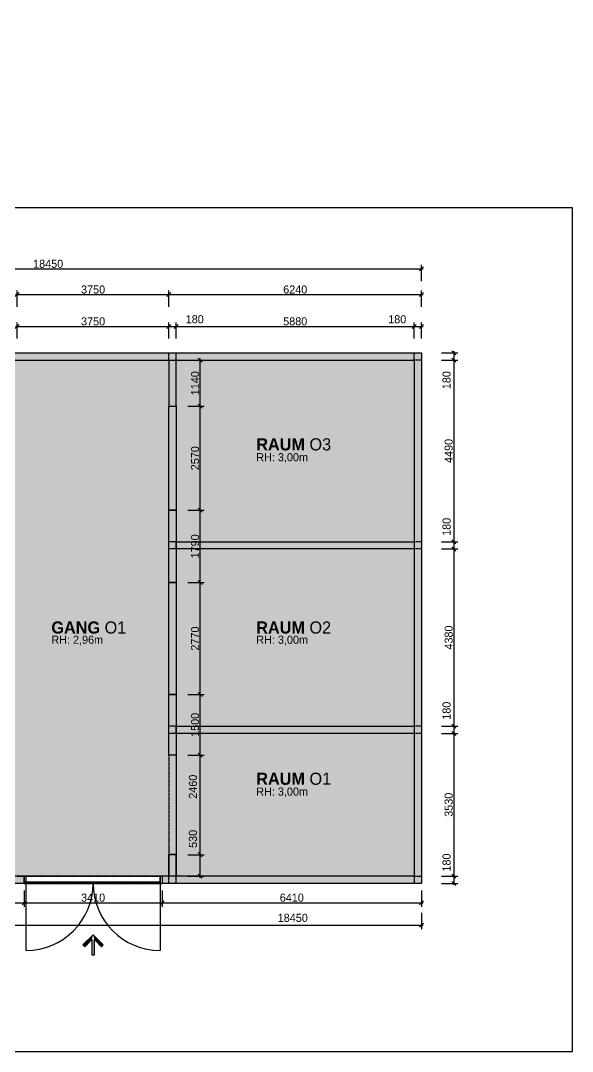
# Model space of a CAD drawing. Header units: metres. Extents: x 2773 to 296211, y -82189 to 61223.
# Drawn here: x 99413 to 113046, y -31270 to -5778 of the extents above; entities that cross this region are included whole.
import ezdxf

# ---------------------------------------------------------------- set-up
doc = ezdxf.new("R2010")
doc.units = ezdxf.units.M
doc.header["$LTSCALE"] = 0.5
doc.header["$PDMODE"] = 3
doc.linetypes.add('DASHED2', pattern=[9.525, 6.35, -3.175])
doc.layers.add('-help', color=4, linetype='Continuous', plot=False)
doc.layers.add('KON_HL', color=4, linetype='Continuous', plot=False)
for name, color, linetype in [('KON_025', 1, 'Continuous'), ('KON_050', 5, 'Continuous'), ('KON_MASS', 1, 'Continuous'), ('KON_SCHRAFF', 1, 'Continuous'), ('KON_STRICHLINIE', 1, 'DASHED2'), ('KON_TEXT', 1, 'Continuous')]:
    doc.layers.add(name, color=color, linetype=linetype)
doc.styles.add('Arial Narrow 3 skalliert', font='ARIALN.TTF', dxfattribs={"height": 3})
doc.styles.add('Century_Gothic', font='GOTHIC.TTF')
doc.dimstyles.new('M - 20 - HTL HALLSTATT$0', dxfattribs={"dimscale": 200, "dimtxt": 1.5, "dimasz": 0.5, "dimexe": 0.5, "dimexo": 0.2, "dimgap": 0.1, "dimtad": 1, "dimdec": 1, "dimdsep": 46, "dimtxsty": 'Century_Gothic', "dimblk": 'OBLIQUE', "dimcen": 0, "dimdle": 0.2, "dimclrd": 256, "dimclre": 256, "dimclrt": 256, "dimadec": 1, "dimazin": 0, "dimtfac": 1, "dimtdec": 1, "dimtix": 1, "dimtofl": 0, "dimtmove": 2, "dimatfit": 3, "dimldrblk": 'DOT', "dimfxl": 1.5, "dimfxlon": 1, "dimlwd": -1, "dimlwe": -1, "dimarcsym": 0})

# ---------------------------------------------------------------- blocks, each defined once
blk = doc.blocks.new('_Oblique')
at = {"color": 0, "linetype": 'ByBlock', "lineweight": -2}
blk.add_line((-0.5, -0.5), (0.5, 0.5), dxfattribs=at)
blk = doc.blocks.new('*D21')
at = {"layer": 'Defpoints', "color": 0, "transparency": 16777216}
for p in [(103078, -13342), (99328, -13995), (103078, -14175)]:
    blk.add_point(p, dxfattribs=at)
at = {"layer": 'KON_MASS', "transparency": 16777216}
for p, q in [((99328, -13642), (99328, -13242)), ((103078, -13642), (103078, -13242)), ((99288, -13342), (103118, -13342))]:
    blk.add_line(p, q, dxfattribs=at)
at = {"layer": 'KON_MASS', "transparency": 16777216, "xscale": 100, "yscale": 100, "zscale": 100, "rotation": 180}
blk.add_blockref('_Oblique', (99328, -13342), dxfattribs=at)
at = {"layer": 'KON_MASS', "transparency": 16777216, "xscale": 100, "yscale": 100, "zscale": 100}
blk.add_blockref('_Oblique', (103078, -13342), dxfattribs=at)
at = {"layer": 'KON_MASS', "transparency": 16777216, "insert": (101203, -13217), "char_height": 200, "attachment_point": 5, "style": 'Century_Gothic'}
blk.add_mtext('3750', dxfattribs=at)
blk = doc.blocks.new('_Dot')
at = {"color": 0, "linetype": 'ByBlock', "lineweight": -2}
blk.add_line((-0.5, 0), (-1, 0), dxfattribs=at)
at = {"color": 0, "linetype": 'ByBlock', "const_width": 0.5}
blk.add_lwpolyline([(-0.25, 0, 1), (0.25, 0, 1)], format="xyb", close=True, dxfattribs=at)
blk = doc.blocks.new('*D22')
at = {"layer": 'Defpoints', "color": 0, "transparency": 16777216}
for p in [(103258, -13342), (103258, -13995), (103078, -14175)]:
    blk.add_point(p, dxfattribs=at)
at = {"layer": 'KON_MASS', "transparency": 16777216}
for p, q in [((103078, -13642), (103078, -13242)), ((103258, -13642), (103258, -13242)), ((103038, -13342), (103298, -13342))]:
    blk.add_line(p, q, dxfattribs=at)
at = {"layer": 'KON_MASS', "transparency": 16777216, "xscale": 100, "yscale": 100, "zscale": 100, "rotation": 180}
blk.add_blockref('_Oblique', (103078, -13342), dxfattribs=at)
at = {"layer": 'KON_MASS', "transparency": 16777216, "xscale": 100, "yscale": 100, "zscale": 100}
blk.add_blockref('_Oblique', (103258, -13342), dxfattribs=at)
at = {"layer": 'KON_MASS', "transparency": 16777216, "insert": (103715, -13165), "char_height": 200, "attachment_point": 5, "style": 'Century_Gothic'}
blk.add_mtext('180', dxfattribs=at)
blk = doc.blocks.new('*D23')
at = {"layer": 'Defpoints', "color": 0, "transparency": 16777216}
for p in [(109138, -13342), (103258, -13995), (109138, -14175)]:
    blk.add_point(p, dxfattribs=at)
at = {"layer": 'KON_MASS', "transparency": 16777216}
for p, q in [((103258, -13642), (103258, -13242)), ((109138, -13642), (109138, -13242)), ((103218, -13342), (109178, -13342))]:
    blk.add_line(p, q, dxfattribs=at)
at = {"layer": 'KON_MASS', "transparency": 16777216, "xscale": 100, "yscale": 100, "zscale": 100, "rotation": 180}
blk.add_blockref('_Oblique', (103258, -13342), dxfattribs=at)
at = {"layer": 'KON_MASS', "transparency": 16777216, "xscale": 100, "yscale": 100, "zscale": 100}
blk.add_blockref('_Oblique', (109138, -13342), dxfattribs=at)
at = {"layer": 'KON_MASS', "transparency": 16777216, "insert": (106198, -13217), "char_height": 200, "attachment_point": 5, "style": 'Century_Gothic'}
blk.add_mtext('5880', dxfattribs=at)
blk = doc.blocks.new('*D24')
at = {"layer": 'Defpoints', "color": 0, "transparency": 16777216}
for p in [(109318, -13342), (109318, -13995), (109138, -14175)]:
    blk.add_point(p, dxfattribs=at)
at = {"layer": 'KON_MASS', "transparency": 16777216}
for p, q in [((109138, -13642), (109138, -13242)), ((109318, -13642), (109318, -13242)), ((109098, -13342), (109358, -13342))]:
    blk.add_line(p, q, dxfattribs=at)
at = {"layer": 'KON_MASS', "transparency": 16777216, "xscale": 100, "yscale": 100, "zscale": 100, "rotation": 180}
blk.add_blockref('_Oblique', (109138, -13342), dxfattribs=at)
at = {"layer": 'KON_MASS', "transparency": 16777216, "xscale": 100, "yscale": 100, "zscale": 100}
blk.add_blockref('_Oblique', (109318, -13342), dxfattribs=at)
at = {"layer": 'KON_MASS', "transparency": 16777216, "insert": (108718, -13165), "char_height": 200, "attachment_point": 5, "style": 'Century_Gothic'}
blk.add_mtext('180', dxfattribs=at)
blk = doc.blocks.new('*D26')
at = {"layer": 'Defpoints', "color": 0, "transparency": 16777216}
for p in [(103078, -12554), (99328, -13995), (103078, -14175)]:
    blk.add_point(p, dxfattribs=at)
at = {"layer": 'KON_MASS', "transparency": 16777216}
for p, q in [((99328, -12854), (99328, -12454)), ((103078, -12854), (103078, -12454)), ((99288, -12554), (103118, -12554))]:
    blk.add_line(p, q, dxfattribs=at)
at = {"layer": 'KON_MASS', "transparency": 16777216, "xscale": 100, "yscale": 100, "zscale": 100, "rotation": 180}
blk.add_blockref('_Oblique', (99328, -12554), dxfattribs=at)
at = {"layer": 'KON_MASS', "transparency": 16777216, "xscale": 100, "yscale": 100, "zscale": 100}
blk.add_blockref('_Oblique', (103078, -12554), dxfattribs=at)
at = {"layer": 'KON_MASS', "transparency": 16777216, "insert": (101203, -12429), "char_height": 200, "attachment_point": 5, "style": 'Century_Gothic'}
blk.add_mtext('3750', dxfattribs=at)
blk = doc.blocks.new('*D27')
at = {"layer": 'Defpoints', "color": 0, "transparency": 16777216}
for p in [(109318, -12554), (109318, -13995), (103078, -14175)]:
    blk.add_point(p, dxfattribs=at)
at = {"layer": 'KON_MASS', "transparency": 16777216}
for p, q in [((103078, -12854), (103078, -12454)), ((109318, -12854), (109318, -12454)), ((103038, -12554), (109358, -12554))]:
    blk.add_line(p, q, dxfattribs=at)
at = {"layer": 'KON_MASS', "transparency": 16777216, "xscale": 100, "yscale": 100, "zscale": 100, "rotation": 180}
blk.add_blockref('_Oblique', (103078, -12554), dxfattribs=at)
at = {"layer": 'KON_MASS', "transparency": 16777216, "xscale": 100, "yscale": 100, "zscale": 100}
blk.add_blockref('_Oblique', (109318, -12554), dxfattribs=at)
at = {"layer": 'KON_MASS', "transparency": 16777216, "insert": (106198, -12429), "char_height": 200, "attachment_point": 5, "style": 'Century_Gothic'}
blk.add_mtext('6240', dxfattribs=at)
blk = doc.blocks.new('*D28')
at = {"layer": 'Defpoints', "color": 0, "transparency": 16777216}
for p in [(109318, -11918), (90868, -13995), (109318, -13995)]:
    blk.add_point(p, dxfattribs=at)
at = {"layer": 'KON_MASS', "transparency": 16777216}
for p, q in [((90828, -11918), (109358, -11918)), ((90868, -12218), (90868, -11818)), ((109318, -12218), (109318, -11818))]:
    blk.add_line(p, q, dxfattribs=at)
at = {"layer": 'KON_MASS', "transparency": 16777216, "xscale": 100, "yscale": 100, "zscale": 100, "rotation": 180}
blk.add_blockref('_Oblique', (90868, -11918), dxfattribs=at)
at = {"layer": 'KON_MASS', "transparency": 16777216, "xscale": 100, "yscale": 100, "zscale": 100}
blk.add_blockref('_Oblique', (109318, -11918), dxfattribs=at)
at = {"layer": 'KON_MASS', "transparency": 16777216, "insert": (100093, -11793), "char_height": 200, "attachment_point": 5, "style": 'Century_Gothic'}
blk.add_mtext('18450', dxfattribs=at)
blk = doc.blocks.new('*D30')
at = {"layer": 'Defpoints', "color": 0, "transparency": 16777216}
for p in [(109318, -13995), (109366, -14175), (110115, -14175)]:
    blk.add_point(p, dxfattribs=at)
at = {"layer": 'KON_MASS', "transparency": 16777216}
for p, q in [((109815, -13995), (110215, -13995)), ((110115, -13955), (110115, -14215)), ((109815, -14175), (110215, -14175))]:
    blk.add_line(p, q, dxfattribs=at)
at = {"layer": 'KON_MASS', "transparency": 16777216, "xscale": 100, "yscale": 100, "zscale": 100}
for p, rotation in [((110115, -13995), 90), ((110115, -14175), 270)]:
    blk.add_blockref('_Oblique', p, dxfattribs=dict(at, rotation=rotation))
at = {"layer": 'KON_MASS', "transparency": 16777216, "insert": (109938, -14670), "char_height": 200, "attachment_point": 5, "rotation": 90, "style": 'Century_Gothic'}
blk.add_mtext('180', dxfattribs=at)
blk = doc.blocks.new('*D31')
at = {"layer": 'Defpoints', "color": 0, "transparency": 16777216}
for p in [(109366, -14175), (109138, -18665), (110115, -18665)]:
    blk.add_point(p, dxfattribs=at)
at = {"layer": 'KON_MASS', "transparency": 16777216}
for p, q in [((109815, -14175), (110215, -14175)), ((110115, -14135), (110115, -18705)), ((109815, -18665), (110215, -18665))]:
    blk.add_line(p, q, dxfattribs=at)
at = {"layer": 'KON_MASS', "transparency": 16777216, "xscale": 100, "yscale": 100, "zscale": 100}
for p, rotation in [((110115, -14175), 90), ((110115, -18665), 270)]:
    blk.add_blockref('_Oblique', p, dxfattribs=dict(at, rotation=rotation))
at = {"layer": 'KON_MASS', "transparency": 16777216, "insert": (109990, -16420), "char_height": 200, "attachment_point": 5, "rotation": 90, "style": 'Century_Gothic'}
blk.add_mtext('4490', dxfattribs=at)
blk = doc.blocks.new('*D32')
at = {"layer": 'Defpoints', "color": 0, "transparency": 16777216}
for p in [(109138, -18665), (109138, -18845), (110115, -18845)]:
    blk.add_point(p, dxfattribs=at)
at = {"layer": 'KON_MASS', "transparency": 16777216}
for p, q in [((109815, -18665), (110215, -18665)), ((109815, -18845), (110215, -18845)), ((110115, -18625), (110115, -18885))]:
    blk.add_line(p, q, dxfattribs=at)
at = {"layer": 'KON_MASS', "transparency": 16777216, "xscale": 100, "yscale": 100, "zscale": 100}
for p, rotation in [((110115, -18665), 90), ((110115, -18845), 270)]:
    blk.add_blockref('_Oblique', p, dxfattribs=dict(at, rotation=rotation))
at = {"layer": 'KON_MASS', "transparency": 16777216, "insert": (109938, -18297), "char_height": 200, "attachment_point": 5, "rotation": 90, "style": 'Century_Gothic'}
blk.add_mtext('180', dxfattribs=at)
blk = doc.blocks.new('*D33')
at = {"layer": 'Defpoints', "color": 0, "transparency": 16777216}
for p in [(109138, -18845), (109138, -23225), (110115, -23225)]:
    blk.add_point(p, dxfattribs=at)
at = {"layer": 'KON_MASS', "transparency": 16777216}
for p, q in [((109815, -18845), (110215, -18845)), ((110115, -18805), (110115, -23265)), ((109815, -23225), (110215, -23225))]:
    blk.add_line(p, q, dxfattribs=at)
at = {"layer": 'KON_MASS', "transparency": 16777216, "xscale": 100, "yscale": 100, "zscale": 100}
for p, rotation in [((110115, -18845), 90), ((110115, -23225), 270)]:
    blk.add_blockref('_Oblique', p, dxfattribs=dict(at, rotation=rotation))
at = {"layer": 'KON_MASS', "transparency": 16777216, "insert": (109990, -21035), "char_height": 200, "attachment_point": 5, "rotation": 90, "style": 'Century_Gothic'}
blk.add_mtext('4380', dxfattribs=at)
blk = doc.blocks.new('*D34')
at = {"layer": 'Defpoints', "color": 0, "transparency": 16777216}
for p in [(109138, -23225), (109138, -23405), (110115, -23405)]:
    blk.add_point(p, dxfattribs=at)
at = {"layer": 'KON_MASS', "transparency": 16777216}
for p, q in [((110115, -23185), (110115, -23445)), ((109815, -23225), (110215, -23225)), ((109815, -23405), (110215, -23405))]:
    blk.add_line(p, q, dxfattribs=at)
at = {"layer": 'KON_MASS', "transparency": 16777216, "xscale": 100, "yscale": 100, "zscale": 100}
for p, rotation in [((110115, -23225), 90), ((110115, -23405), 270)]:
    blk.add_blockref('_Oblique', p, dxfattribs=dict(at, rotation=rotation))
at = {"layer": 'KON_MASS', "transparency": 16777216, "insert": (109938, -22845), "char_height": 200, "attachment_point": 5, "rotation": 90, "style": 'Century_Gothic'}
blk.add_mtext('180', dxfattribs=at)
blk = doc.blocks.new('*D35')
at = {"layer": 'Defpoints', "color": 0, "transparency": 16777216}
for p in [(109138, -23405), (109138, -26935), (110115, -26935)]:
    blk.add_point(p, dxfattribs=at)
at = {"layer": 'KON_MASS', "transparency": 16777216}
for p, q in [((109815, -23405), (110215, -23405)), ((110115, -23365), (110115, -26975)), ((109815, -26935), (110215, -26935))]:
    blk.add_line(p, q, dxfattribs=at)
at = {"layer": 'KON_MASS', "transparency": 16777216, "xscale": 100, "yscale": 100, "zscale": 100}
for p, rotation in [((110115, -23405), 90), ((110115, -26935), 270)]:
    blk.add_blockref('_Oblique', p, dxfattribs=dict(at, rotation=rotation))
at = {"layer": 'KON_MASS', "transparency": 16777216, "insert": (109990, -25170), "char_height": 200, "attachment_point": 5, "rotation": 90, "style": 'Century_Gothic'}
blk.add_mtext('3530', dxfattribs=at)
blk = doc.blocks.new('*D36')
at = {"layer": 'Defpoints', "color": 0, "transparency": 16777216}
for p in [(109138, -26935), (109138, -27115), (110115, -27115)]:
    blk.add_point(p, dxfattribs=at)
at = {"layer": 'KON_MASS', "transparency": 16777216}
for p, q in [((109815, -26935), (110215, -26935)), ((110115, -26895), (110115, -27155)), ((109815, -27115), (110215, -27115))]:
    blk.add_line(p, q, dxfattribs=at)
at = {"layer": 'KON_MASS', "transparency": 16777216, "xscale": 100, "yscale": 100, "zscale": 100}
for p, rotation in [((110115, -26935), 90), ((110115, -27115), 270)]:
    blk.add_blockref('_Oblique', p, dxfattribs=dict(at, rotation=rotation))
at = {"layer": 'KON_MASS', "transparency": 16777216, "insert": (109938, -26600), "char_height": 200, "attachment_point": 5, "rotation": 90, "style": 'Century_Gothic'}
blk.add_mtext('180', dxfattribs=at)
blk = doc.blocks.new('*D38')
at = {"layer": 'Defpoints', "color": 0, "transparency": 16777216}
for p in [(103078, -26405), (103848, -26405), (102908, -26935)]:
    blk.add_point(p, dxfattribs=at)
at = {"layer": 'KON_MASS', "transparency": 16777216}
for p, q in [((103548, -26405), (103948, -26405)), ((103848, -26975), (103848, -26365)), ((103548, -26935), (103948, -26935))]:
    blk.add_line(p, q, dxfattribs=at)
at = {"layer": 'KON_MASS', "transparency": 16777216, "xscale": 100, "yscale": 100, "zscale": 100}
for p, rotation in [((103848, -26405), 90), ((103848, -26935), 270)]:
    blk.add_blockref('_Oblique', p, dxfattribs=dict(at, rotation=rotation))
at = {"layer": 'KON_MASS', "transparency": 16777216, "insert": (103671, -26014), "char_height": 200, "attachment_point": 5, "rotation": 90, "style": 'Century_Gothic'}
blk.add_mtext('530', dxfattribs=at)
blk = doc.blocks.new('*D39')
at = {"layer": 'Defpoints', "color": 0, "transparency": 16777216}
for p in [(103258, -23945), (103848, -23945), (103078, -26405)]:
    blk.add_point(p, dxfattribs=at)
at = {"layer": 'KON_MASS', "transparency": 16777216}
for p, q in [((103548, -23945), (103948, -23945)), ((103848, -26445), (103848, -23905)), ((103548, -26405), (103948, -26405))]:
    blk.add_line(p, q, dxfattribs=at)
at = {"layer": 'KON_MASS', "transparency": 16777216, "xscale": 100, "yscale": 100, "zscale": 100}
for p, rotation in [((103848, -23945), 90), ((103848, -26405), 270)]:
    blk.add_blockref('_Oblique', p, dxfattribs=dict(at, rotation=rotation))
at = {"layer": 'KON_MASS', "transparency": 16777216, "insert": (103671, -24725), "char_height": 200, "attachment_point": 5, "rotation": 90, "style": 'Century_Gothic'}
blk.add_mtext('2460', dxfattribs=at)
blk = doc.blocks.new('*D40')
at = {"layer": 'Defpoints', "color": 0, "transparency": 16777216}
for p in [(103258, -22445), (103848, -22445), (103258, -23945)]:
    blk.add_point(p, dxfattribs=at)
at = {"layer": 'KON_MASS', "transparency": 16777216}
for p, q in [((103848, -23985), (103848, -22405)), ((103548, -22445), (103948, -22445)), ((103548, -23945), (103948, -23945))]:
    blk.add_line(p, q, dxfattribs=at)
at = {"layer": 'KON_MASS', "transparency": 16777216, "xscale": 100, "yscale": 100, "zscale": 100}
for p, rotation in [((103848, -22445), 90), ((103848, -23945), 270)]:
    blk.add_blockref('_Oblique', p, dxfattribs=dict(at, rotation=rotation))
at = {"layer": 'KON_MASS', "transparency": 16777216, "insert": (103723, -23195), "char_height": 200, "attachment_point": 5, "rotation": 90, "style": 'Century_Gothic'}
blk.add_mtext('1500', dxfattribs=at)
blk = doc.blocks.new('*D41')
at = {"layer": 'Defpoints', "color": 0, "transparency": 16777216}
for p in [(103258, -19675), (103848, -19675), (103258, -22445)]:
    blk.add_point(p, dxfattribs=at)
at = {"layer": 'KON_MASS', "transparency": 16777216}
for p, q in [((103548, -19675), (103948, -19675)), ((103848, -22485), (103848, -19635)), ((103548, -22445), (103948, -22445))]:
    blk.add_line(p, q, dxfattribs=at)
at = {"layer": 'KON_MASS', "transparency": 16777216, "xscale": 100, "yscale": 100, "zscale": 100}
for p, rotation in [((103848, -19675), 90), ((103848, -22445), 270)]:
    blk.add_blockref('_Oblique', p, dxfattribs=dict(at, rotation=rotation))
at = {"layer": 'KON_MASS', "transparency": 16777216, "insert": (103723, -21060), "char_height": 200, "attachment_point": 5, "rotation": 90, "style": 'Century_Gothic'}
blk.add_mtext('2770', dxfattribs=at)
blk = doc.blocks.new('*D42')
at = {"layer": 'Defpoints', "color": 0, "transparency": 16777216}
for p in [(103258, -17885), (103848, -17885), (103258, -19675)]:
    blk.add_point(p, dxfattribs=at)
at = {"layer": 'KON_MASS', "transparency": 16777216}
for p, q in [((103548, -17885), (103948, -17885)), ((103848, -19715), (103848, -17845)), ((103548, -19675), (103948, -19675))]:
    blk.add_line(p, q, dxfattribs=at)
at = {"layer": 'KON_MASS', "transparency": 16777216, "xscale": 100, "yscale": 100, "zscale": 100}
for p, rotation in [((103848, -17885), 90), ((103848, -19675), 270)]:
    blk.add_blockref('_Oblique', p, dxfattribs=dict(at, rotation=rotation))
at = {"layer": 'KON_MASS', "transparency": 16777216, "insert": (103723, -18780), "char_height": 200, "attachment_point": 5, "rotation": 90, "style": 'Century_Gothic'}
blk.add_mtext('1790', dxfattribs=at)
blk = doc.blocks.new('*D43')
at = {"layer": 'Defpoints', "color": 0, "transparency": 16777216}
for p in [(103258, -15315), (103848, -15315), (103258, -17885)]:
    blk.add_point(p, dxfattribs=at)
at = {"layer": 'KON_MASS', "transparency": 16777216}
for p, q in [((103848, -17925), (103848, -15275)), ((103548, -15315), (103948, -15315)), ((103548, -17885), (103948, -17885))]:
    blk.add_line(p, q, dxfattribs=at)
at = {"layer": 'KON_MASS', "transparency": 16777216, "xscale": 100, "yscale": 100, "zscale": 100}
for p, rotation in [((103848, -15315), 90), ((103848, -17885), 270)]:
    blk.add_blockref('_Oblique', p, dxfattribs=dict(at, rotation=rotation))
at = {"layer": 'KON_MASS', "transparency": 16777216, "insert": (103723, -16600), "char_height": 200, "attachment_point": 5, "rotation": 90, "style": 'Century_Gothic'}
blk.add_mtext('2570', dxfattribs=at)
blk = doc.blocks.new('*D44')
at = {"layer": 'Defpoints', "color": 0, "transparency": 16777216}
for p in [(103258, -14175), (103848, -14175), (103258, -15315)]:
    blk.add_point(p, dxfattribs=at)
at = {"layer": 'KON_MASS', "transparency": 16777216}
for p, q in [((103548, -14175), (103948, -14175)), ((103848, -15355), (103848, -14135)), ((103548, -15315), (103948, -15315))]:
    blk.add_line(p, q, dxfattribs=at)
at = {"layer": 'KON_MASS', "transparency": 16777216, "xscale": 100, "yscale": 100, "zscale": 100}
for p, rotation in [((103848, -14175), 90), ((103848, -15315), 270)]:
    blk.add_blockref('_Oblique', p, dxfattribs=dict(at, rotation=rotation))
at = {"layer": 'KON_MASS', "transparency": 16777216, "insert": (103723, -14745), "char_height": 200, "attachment_point": 5, "rotation": 90, "style": 'Century_Gothic'}
blk.add_mtext('1140', dxfattribs=at)
blk = doc.blocks.new('*D62')
at = {"layer": 'Defpoints', "color": 0, "transparency": 16777216}
for p in [(90868, -27115), (99498, -27115), (99498, -27594)]:
    blk.add_point(p, dxfattribs=at)
at = {"layer": 'KON_MASS', "transparency": 16777216}
for p, q in [((90868, -27294), (90868, -27694)), ((99498, -27294), (99498, -27694)), ((90828, -27594), (99538, -27594))]:
    blk.add_line(p, q, dxfattribs=at)
at = {"layer": 'KON_MASS', "transparency": 16777216, "xscale": 100, "yscale": 100, "zscale": 100, "rotation": 180}
blk.add_blockref('_Oblique', (90868, -27594), dxfattribs=at)
at = {"layer": 'KON_MASS', "transparency": 16777216, "xscale": 100, "yscale": 100, "zscale": 100}
blk.add_blockref('_Oblique', (99498, -27594), dxfattribs=at)
at = {"layer": 'KON_MASS', "transparency": 16777216, "insert": (95183, -27469), "char_height": 200, "attachment_point": 5, "style": 'Century_Gothic'}
blk.add_mtext('8630', dxfattribs=at)
blk = doc.blocks.new('*D63')
at = {"layer": 'Defpoints', "color": 0, "transparency": 16777216}
for p in [(99498, -27115), (102908, -27115), (102908, -27594)]:
    blk.add_point(p, dxfattribs=at)
at = {"layer": 'KON_MASS', "transparency": 16777216}
for p, q in [((99498, -27294), (99498, -27694)), ((102908, -27294), (102908, -27694)), ((99458, -27594), (102948, -27594))]:
    blk.add_line(p, q, dxfattribs=at)
at = {"layer": 'KON_MASS', "transparency": 16777216, "xscale": 100, "yscale": 100, "zscale": 100, "rotation": 180}
blk.add_blockref('_Oblique', (99498, -27594), dxfattribs=at)
at = {"layer": 'KON_MASS', "transparency": 16777216, "xscale": 100, "yscale": 100, "zscale": 100}
blk.add_blockref('_Oblique', (102908, -27594), dxfattribs=at)
at = {"layer": 'KON_MASS', "transparency": 16777216, "insert": (101203, -27469), "char_height": 200, "attachment_point": 5, "style": 'Century_Gothic'}
blk.add_mtext('3410', dxfattribs=at)
blk = doc.blocks.new('*D64')
at = {"layer": 'Defpoints', "color": 0, "transparency": 16777216}
for p in [(102908, -27115), (109318, -27115), (109318, -27594)]:
    blk.add_point(p, dxfattribs=at)
at = {"layer": 'KON_MASS', "transparency": 16777216}
for p, q in [((102908, -27294), (102908, -27694)), ((109318, -27294), (109318, -27694)), ((102868, -27594), (109358, -27594))]:
    blk.add_line(p, q, dxfattribs=at)
at = {"layer": 'KON_MASS', "transparency": 16777216, "xscale": 100, "yscale": 100, "zscale": 100, "rotation": 180}
blk.add_blockref('_Oblique', (102908, -27594), dxfattribs=at)
at = {"layer": 'KON_MASS', "transparency": 16777216, "xscale": 100, "yscale": 100, "zscale": 100}
blk.add_blockref('_Oblique', (109318, -27594), dxfattribs=at)
at = {"layer": 'KON_MASS', "transparency": 16777216, "insert": (106113, -27469), "char_height": 200, "attachment_point": 5, "style": 'Century_Gothic'}
blk.add_mtext('6410', dxfattribs=at)
blk = doc.blocks.new('*D65')
at = {"layer": 'Defpoints', "color": 0, "transparency": 16777216}
for p in [(90868, -27115), (109318, -27115), (109318, -28146)]:
    blk.add_point(p, dxfattribs=at)
at = {"layer": 'KON_MASS', "transparency": 16777216}
for p, q in [((90868, -27846), (90868, -28246)), ((109318, -27846), (109318, -28246)), ((90828, -28146), (109358, -28146))]:
    blk.add_line(p, q, dxfattribs=at)
at = {"layer": 'KON_MASS', "transparency": 16777216, "xscale": 100, "yscale": 100, "zscale": 100, "rotation": 180}
blk.add_blockref('_Oblique', (90868, -28146), dxfattribs=at)
at = {"layer": 'KON_MASS', "transparency": 16777216, "xscale": 100, "yscale": 100, "zscale": 100}
blk.add_blockref('_Oblique', (109318, -28146), dxfattribs=at)
at = {"layer": 'KON_MASS', "transparency": 16777216, "insert": (106137, -27968), "char_height": 200, "attachment_point": 5, "style": 'Century_Gothic'}
blk.add_mtext('18450', dxfattribs=at)
blk = doc.blocks.new('PFEIL_E1')
blk.add_lwpolyline([(-0.82, -1.18), (-1, -1), (0, 0), (1, -1), (0.82, -1.18), (0.12, -0.48), (0.12, -2), (-0.13, -2), (-0.13, -0.48)], close=True)
for points in [[(-1, -1), (-0.82, -1.18), (0, 0), (-0.13, -0.48)], [(-0.13, -0.48), (0.12, -0.48), (-0.13, -2), (0.12, -2)], [(0, 0), (0.12, -0.48), (1, -1), (0.82, -1.18)]]:
    blk.add_solid(points)

msp = doc.modelspace()

# ---------------------------------------------------------------- hatches: boundary and pattern name
at = {"layer": 'KON_SCHRAFF', "true_color": 0xb5a392, "transparency": 33554546}
h = msp.add_hatch(dxfattribs=at)
h.set_pattern_fill('ANGLE', color=253, scale=1000)
h.set_pattern_definition([(0, (-2653356, -1806978.5), (0, 6985), [5080, -1905]), (90, (-2653356, -1806978.5), (-6985, 4e-13), [5080, -1905])])
h.paths.add_polyline_path([(103078.02, -5777.98), (99328.02, -5777.98), (99328.02, -5957.98), (103078.02, -5957.98)])
h.paths.add_polyline_path([(99148.02, -5777.98), (91048.02, -5777.98), (91048.02, -5957.98), (99148.02, -5957.98)])
h.paths.add_polyline_path([(99328.02, -5777.98), (99148.02, -5777.98), (99148.02, -5957.98), (99328.02, -5957.98)])
h.paths.add_polyline_path([(109138.02, -5777.98), (103258.02, -5777.98), (103258.02, -5957.98), (109138.02, -5957.98)])
h.paths.add_polyline_path([(103258.02, -5777.98), (103078.02, -5777.98), (103078.02, -5957.98), (103258.02, -5957.98)])
h.paths.add_polyline_path([(103258.02, -5957.98), (103078.02, -5957.98), (103078.02, -7097.98), (103258.02, -7097.98)])
h.paths.add_polyline_path([(99328.02, -5957.98), (99148.02, -5957.98), (99148.02, -6977.98), (99328.02, -6977.98)])
h.paths.add_polyline_path([(99328.02, -6977.98), (99148.02, -6977.98), (99148.02, -9937.98), (99328.02, -9937.98)])
h.paths.add_polyline_path([(99328.02, -9937.98), (99148.02, -9937.98), (99148.02, -10857.98), (99328.02, -10857.98)])
h.paths.add_polyline_path([(99328.02, -11037.98), (99148.02, -11037.98), (99148.02, -11777.98), (99328.02, -11777.98)])
h.paths.add_polyline_path([(99328.02, -10857.98), (99148.02, -10857.98), (99148.02, -11037.98), (99328.02, -11037.98)])
at = {"layer": 'KON_SCHRAFF', "true_color": 0xb5a392, "transparency": 33554613}
h = msp.add_hatch(color=253, dxfattribs=at)
h.dxf.hatch_style = 1
h.paths.add_polyline_path([(109318.02, -14174.55), (109138.02, -14174.55), (109138.02, -18664.55), (109318.02, -18664.55)])
h.paths.add_polyline_path([(109318.02, -13994.55), (109138.02, -13994.55), (109138.02, -14174.55), (109318.02, -14174.55)])
h.paths.add_polyline_path([(91048.02, -14174.55), (90868.02, -14174.55), (90868.02, -19074.55), (91048.02, -19074.55)])
h.paths.add_polyline_path([(91048.02, -13994.55), (90868.02, -13994.55), (90868.02, -14174.55), (91048.02, -14174.55)])
h = msp.add_hatch(color=253, dxfattribs=at)
h.dxf.hatch_style = 1
h.paths.add_polyline_path([(99328.02, -14174.55), (99148.02, -14174.55), (99148.02, -15194.55), (99328.02, -15194.55)])
h.paths.add_polyline_path([(103078.02, -13994.55), (99328.02, -13994.55), (99328.02, -14174.55), (103078.02, -14174.55)])
h.paths.add_polyline_path([(99328.02, -13994.55), (99148.02, -13994.55), (99148.02, -14174.55), (99328.02, -14174.55)])
h.paths.add_polyline_path([(99148.02, -13994.55), (91048.02, -13994.55), (91048.02, -14174.55), (99148.02, -14174.55)])
h.paths.add_polyline_path([(103258.02, -13994.55), (103078.02, -13994.55), (103078.02, -14174.55), (103258.02, -14174.55)])
h.paths.add_polyline_path([(103258.02, -14174.55), (103078.02, -14174.55), (103078.02, -15314.55), (103258.02, -15314.55)])
h.paths.add_polyline_path([(109138.02, -13994.55), (103258.02, -13994.55), (103258.02, -14174.55), (109138.02, -14174.55)])
h.paths.add_polyline_path([(99328.02, -15194.55), (99148.02, -15194.55), (99148.02, -18154.55), (99328.02, -18154.55)])
h.paths.add_polyline_path([(99328.02, -18154.55), (99148.02, -18154.55), (99148.02, -19074.55), (99328.02, -19074.55)])
h.paths.add_polyline_path([(99328.02, -19254.55), (99148.02, -19254.55), (99148.02, -19994.55), (99328.02, -19994.55)])
h.paths.add_polyline_path([(99328.02, -19074.55), (99148.02, -19074.55), (99148.02, -19254.55), (99328.02, -19254.55)])
at = {"layer": 'KON_SCHRAFF', "true_color": 0xc5b7aa, "transparency": 33554470}
h = msp.add_hatch(color=9, dxfattribs=at)
h.dxf.hatch_style = 1
h.paths.add_polyline_path([(109138.02, -14174.55), (91048.02, -14174.55), (91048.02, -26934.55), (109138.02, -26934.55)])
at = {"layer": 'KON_SCHRAFF', "true_color": 0xb5a392, "transparency": 33554480}
h = msp.add_hatch(color=253, dxfattribs=at)
h.dxf.hatch_style = 1
h.paths.add_polyline_path([(103258.02, -15314.55), (103078.02, -15314.55), (103078.02, -17884.55), (103258.02, -17884.55)])
h.paths.add_polyline_path([(103258.02, -19674.55), (103078.02, -19674.55), (103078.02, -22444.55), (103258.02, -22444.55)])
at = {"layer": 'KON_SCHRAFF', "true_color": 0xb5a392, "transparency": 33554613}
h = msp.add_hatch(color=253, dxfattribs=at)
h.dxf.hatch_style = 1
h.paths.add_polyline_path([(99148.02, -19074.55), (91048.02, -19074.55), (91048.02, -19254.55), (99148.02, -19254.55)])
h.paths.add_polyline_path([(91048.02, -19074.55), (90868.02, -19074.55), (90868.02, -19254.55), (91048.02, -19254.55)])
h.paths.add_polyline_path([(91048.02, -19254.55), (90868.02, -19254.55), (90868.02, -23344.55), (91048.02, -23344.55)])
h.paths.add_polyline_path([(99328.02, -19994.55), (99148.02, -19994.55), (99148.02, -22567.55), (99328.02, -22567.55)])
h.paths.add_polyline_path([(99328.02, -22567.55), (99148.02, -22567.55), (99148.02, -23344.55), (99328.02, -23344.55)])
h.paths.add_polyline_path([(99328.02, -23524.55), (99148.02, -23524.55), (99148.02, -24024.55), (99328.02, -24024.55)])
h.paths.add_polyline_path([(99328.02, -23344.55), (99148.02, -23344.55), (99148.02, -23524.55), (99328.02, -23524.55)])
h.paths.add_polyline_path([(99148.02, -23344.55), (91048.02, -23344.55), (91048.02, -23524.55), (99148.02, -23524.55)])
h.paths.add_polyline_path([(91048.02, -23524.55), (90868.02, -23524.55), (90868.02, -26934.55), (91048.02, -26934.55)])
h.paths.add_polyline_path([(91048.02, -23344.55), (90868.02, -23344.55), (90868.02, -23524.55), (91048.02, -23524.55)])
h.paths.add_polyline_path([(99148.02, -26934.55), (91048.02, -26934.55), (91048.02, -27114.55), (99148.02, -27114.55)])
h.paths.add_polyline_path([(91048.02, -26934.55), (90868.02, -26934.55), (90868.02, -27114.55), (91048.02, -27114.55)])
h.paths.add_polyline_path([(99328.02, -26934.55), (99148.02, -26934.55), (99148.02, -27114.55), (99328.02, -27114.55)])
h.paths.add_polyline_path([(99498.02, -26934.55), (99328.02, -26934.55), (99328.02, -27114.55), (99498.02, -27114.55)])
h.paths.add_polyline_path([(99328.02, -26224.55), (99148.02, -26224.55), (99148.02, -26934.55), (99328.02, -26934.55)])
h.paths.add_polyline_path([(103258.02, -26404.55), (103078.02, -26404.55), (103078.02, -26934.55), (103258.02, -26934.55)])
h.paths.add_polyline_path([(103258.02, -26934.55), (103078.02, -26934.55), (103078.02, -27114.55), (103258.02, -27114.55)])
h.paths.add_polyline_path([(103078.02, -26934.55), (102908.02, -26934.55), (102908.02, -27114.55), (103078.02, -27114.55)])
h.paths.add_polyline_path([(109138.02, -26934.55), (103258.02, -26934.55), (103258.02, -27114.55), (109138.02, -27114.55)])
h.paths.add_polyline_path([(109318.02, -23404.55), (109138.02, -23404.55), (109138.02, -26934.55), (109318.02, -26934.55)])
h.paths.add_polyline_path([(109318.02, -26934.55), (109138.02, -26934.55), (109138.02, -27114.55), (109318.02, -27114.55)])
h.paths.add_polyline_path([(109138.02, -23224.55), (103258.02, -23224.55), (103258.02, -23404.55), (109138.02, -23404.55)])
h.paths.add_polyline_path([(103258.02, -23404.55), (103078.02, -23404.55), (103078.02, -23944.55), (103258.02, -23944.55)])
h.paths.add_polyline_path([(103258.02, -23224.55), (103078.02, -23224.55), (103078.02, -23404.55), (103258.02, -23404.55)])
h.paths.add_polyline_path([(103258.02, -22444.55), (103078.02, -22444.55), (103078.02, -23224.55), (103258.02, -23224.55)])
h.paths.add_polyline_path([(109318.02, -23224.55), (109138.02, -23224.55), (109138.02, -23404.55), (109318.02, -23404.55)])
h.paths.add_polyline_path([(109318.02, -18844.55), (109138.02, -18844.55), (109138.02, -23224.55), (109318.02, -23224.55)])
h.paths.add_polyline_path([(103258.02, -18844.55), (103078.02, -18844.55), (103078.02, -19674.55), (103258.02, -19674.55)])
h.paths.add_polyline_path([(103258.02, -18664.55), (103078.02, -18664.55), (103078.02, -18844.55), (103258.02, -18844.55)], flags=17)
h.paths.add_polyline_path([(103258.02, -17884.55), (103078.02, -17884.55), (103078.02, -18664.55), (103258.02, -18664.55)], flags=17)
h.paths.add_polyline_path([(109138.02, -18664.55), (103258.02, -18664.55), (103258.02, -18844.55), (109138.02, -18844.55)], flags=17)
h.paths.add_polyline_path([(109318.02, -18664.55), (109138.02, -18664.55), (109138.02, -18844.55), (109318.02, -18844.55)], flags=17)

# ---------------------------------------------------------------- linework, layer by layer
at = {"layer": '-help'}
msp.add_lwpolyline([(113045.79, -10406.62), (84109.02, -10406.62), (84073.16, -31270.04), (113045.79, -31270.04)], close=True, dxfattribs=at)
at = {"layer": 'KON_025'}
for points in [[(103078.02, -15314.55), (103258.02, -15314.55), (103258.02, -17884.55), (103078.02, -17884.55)], [(103078.02, -19674.55), (103258.02, -19674.55), (103258.02, -22444.55), (103078.02, -22444.55)], [(99498.02, -26934.55), (99543.02, -26934.55), (99543.02, -27114.55), (99498.02, -27114.55)], [(102863.02, -26934.55), (102908.02, -26934.55), (102908.02, -27114.55), (102863.02, -27114.55)], [(99543.02, -27074.55), (101203.02, -27074.55), (101203.02, -27114.55), (99543.02, -27114.55)], [(101203.02, -27074.55), (102863.02, -27074.55), (102863.02, -27114.55), (101203.02, -27114.55)]]:
    msp.add_lwpolyline(points, close=True, dxfattribs=at)
for points in [[(99543.02, -27114.55), (99543.02, -28774.55)], [(102863.02, -27114.55), (102863.02, -28774.55)]]:
    msp.add_lwpolyline(points, dxfattribs=at)
for centre, start, end in [((99543.02, -27114.55), 270, 0), ((102863.02, -27114.55), 180, 270)]:
    msp.add_arc(centre, 1660, start, end, dxfattribs=at)
at = {"layer": 'KON_050'}
for points in [[(99498.02, -27114.55), (90868.02, -27114.55), (90868.02, -13994.55), (109318.02, -13994.55), (109318.02, -27114.55), (102908.02, -27114.55)], [(99498.02, -26934.55), (91048.02, -26934.55), (91048.02, -14174.55), (109138.02, -14174.55), (109138.02, -26934.55), (102908.02, -26934.55)], [(103078.02, -14174.55), (103078.02, -15314.55), (103258.02, -15314.55), (103258.02, -14174.55)], [(103258.02, -15314.55), (103258.02, -17884.55)], [(103258.02, -19674.55), (103258.02, -22444.55)], [(103258.02, -23944.55), (103258.02, -26404.55)], [(99328.02, -26934.55), (99498.02, -26934.55), (99498.02, -27114.55)], [(103078.02, -26934.55), (102908.02, -26934.55), (102908.02, -27114.55)]]:
    msp.add_lwpolyline(points, dxfattribs=at)
for points in [[(103078.02, -17884.55), (103258.02, -17884.55), (103258.02, -19674.55), (103078.02, -19674.55)], [(103258.02, -18664.55), (109138.02, -18664.55), (109138.02, -18844.55), (103258.02, -18844.55)], [(103078.02, -22444.55), (103258.02, -22444.55), (103258.02, -23944.55), (103078.02, -23944.55)], [(103258.02, -23224.55), (109138.02, -23224.55), (109138.02, -23404.55), (103258.02, -23404.55)], [(103078.02, -26404.55), (103258.02, -26404.55), (103258.02, -26934.55), (103078.02, -26934.55)]]:
    msp.add_lwpolyline(points, close=True, dxfattribs=at)
at = {"layer": 'KON_HL'}
msp.add_lwpolyline([(91048.02, -14174.55), (109138.02, -14174.55), (109138.02, -26934.55), (91048.02, -26934.55)], close=True, dxfattribs=at)
for points in [[(103078.02, -14174.55), (103078.02, -15314.55), (103258.02, -15314.55)], [(103258.02, -18844.55), (103258.02, -19674.55), (103078.02, -19674.55), (103078.02, -18844.55), (103078.02, -18664.55), (103078.02, -17884.55), (103258.02, -17884.55)], [(103258.02, -23404.55), (103258.02, -23944.55), (103078.02, -23944.55), (103078.02, -23404.55), (103078.02, -23224.55), (103078.02, -22444.55), (103258.02, -22444.55)], [(103258.02, -26934.55), (103258.02, -26404.55), (103078.02, -26404.55), (103078.02, -26934.55)], [(99498.02, -26934.55), (99543.02, -26934.55), (99543.02, -27114.55), (99498.02, -27114.55)], [(102908.02, -26934.55), (102863.02, -26934.55), (102863.02, -27114.55), (102908.02, -27114.55)], [(99543.02, -27114.55), (99543.02, -27074.55), (101203.02, -27074.55)], [(101203.02, -27114.55), (99543.02, -27114.55)], [(101203.02, -27074.55), (102863.02, -27074.55), (102863.02, -27114.55), (101203.02, -27114.55)]]:
    msp.add_lwpolyline(points, dxfattribs=at)
at = {"layer": 'KON_STRICHLINIE'}
for points in [[(103078.02, -14174.55), (103078.02, -13994.55)], [(103258.02, -14174.55), (103258.02, -13994.55)], [(109138.02, -14174.55), (109138.02, -13994.55)], [(109318.02, -14174.55), (109138.02, -14174.55)], [(103258.02, -18664.55), (103078.02, -18664.55)], [(103258.02, -18844.55), (103078.02, -18844.55)], [(109318.02, -18664.55), (109138.02, -18664.55)], [(109318.02, -18844.55), (109138.02, -18844.55)], [(103258.02, -23224.55), (103078.02, -23224.55)], [(103258.02, -23404.55), (103078.02, -23404.55)], [(109318.02, -23224.55), (109138.02, -23224.55)], [(109318.02, -23404.55), (109138.02, -23404.55)], [(103078.02, -23944.55), (103078.02, -26404.55)], [(99498.02, -26934.55), (102908.02, -26934.55)], [(103078.02, -27114.55), (103078.02, -26934.55)], [(103258.02, -27114.55), (103258.02, -26934.55)], [(109138.02, -26934.55), (109138.02, -27114.55)], [(109138.02, -26934.55), (109318.02, -26934.55)], [(99498.02, -27114.55), (102908.02, -27114.55)]]:
    msp.add_lwpolyline(points, dxfattribs=at)

# ---------------------------------------------------------------- block references
at = {"xscale": -250, "yscale": 250, "zscale": 250}
msp.add_blockref('PFEIL_E1', (101203.02, -28385.78), dxfattribs=at)

# ---------------------------------------------------------------- texts
at = {"layer": 'KON_TEXT', "width": 3182.4376, "attachment_point": 1, "style": 'Arial Narrow 3 skalliert'}
for s, insert, char_height in [('{\\fCentury Gothic|b1|i0|c0|p34;RAUM\\fCentury Gothic|b0|i0|c0|p34; O3}', (105235.1, -16107.1), 300), ('{\\fCentury Gothic|b0|i0|c0|p34;RH: 3,00m}', (105235.1, -16475.27), 200), ('{\\fCentury Gothic|b1|i0|c0|p34;GANG \\fCentury Gothic|b0|i0|c0|p34;O1}', (100172.77, -20637.1), 300), ('{\\fCentury Gothic|b1|i0|c0|p34;RAUM\\fCentury Gothic|b0|i0|c0|p34; O2}', (105235.1, -20637.1), 300), ('{\\fCentury Gothic|b0|i0|c0|p34;RH: 2,96m}', (100172.77, -20989.61), 200), ('{\\fCentury Gothic|b0|i0|c0|p34;RH: 3,00m}', (105235.1, -20989.61), 200), ('{\\fCentury Gothic|b1|i0|c0|p34;RAUM\\fCentury Gothic|b0|i0|c0|p34; O1}', (105235.1, -24377.1), 300), ('{\\fCentury Gothic|b0|i0|c0|p34;RH: 3,00m}', (105235.1, -24745.27), 200)]:
    msp.add_mtext(s, dxfattribs=dict(at, insert=insert, char_height=char_height))

# ---------------------------------------------------------------- dimensions: what is measured, and where the dimension line sits
at = {"layer": 'KON_MASS'}
for base, p1, p2, picture, middle in [((109318.02, -11918.29), (90868.02, -13994.55), (109318.02, -13994.55), '*D28', (100093.02, -11793.26)), ((103078.02, -12553.9), (99328.02, -13994.55), (103078.02, -14174.55), '*D26', (101203.02, -12428.87)), ((109318.02, -12553.9), (103078.02, -14174.55), (109318.02, -13994.55), '*D27', (106198.02, -12428.87)), ((103078.02, -13342.15), (99328.02, -13994.55), (103078.02, -14174.55), '*D21', (101203.02, -13217.12)), ((109138.02, -13342.15), (103258.02, -13994.55), (109138.02, -14174.55), '*D23', (106198.02, -13217.12)), ((99498.02, -27594.05), (90868.02, -27114.55), (99498.02, -27114.55), '*D62', (95183.02, -27469.02)), ((102908.02, -27594.05), (99498.02, -27114.55), (102908.02, -27114.55), '*D63', (101203.02, -27469.02)), ((109318.02, -27594.05), (102908.02, -27114.55), (109318.02, -27114.55), '*D64', (106113.02, -27469.02))]:
    dim = msp.add_linear_dim(base=base, p1=p1, p2=p2, dimstyle='M - 20 - HTL HALLSTATT$0', override={"dimtxt": 1}, dxfattribs=at)
    dim.commit()
    dim.dimension.update_dxf_attribs({"geometry": picture, "text_midpoint": middle})
for base, p1, p2, picture, middle in [((103258.02, -13342.15), (103078.02, -14174.55), (103258.02, -13994.55), '*D22', (103714.88, -13164.6)), ((109318.02, -13342.15), (109138.02, -14174.55), (109318.02, -13994.55), '*D24', (108718.27, -13164.6)), ((109318.02, -28145.8), (90868.02, -27114.55), (109318.02, -27114.55), '*D65', (106136.53, -27968.26))]:
    dim = msp.add_linear_dim(base=base, p1=p1, p2=p2, dimstyle='M - 20 - HTL HALLSTATT$0', override={"dimtxt": 1}, dxfattribs=at)
    dim.commit()
    dim.dimension.update_dxf_attribs({"geometry": picture, "text_midpoint": middle, "dimtype": 160})
for base, p1, p2, picture, middle in [((110115.19, -14174.55), (109318.02, -13994.55), (109366.25, -14174.55), '*D30', (109937.64, -14669.6)), ((110115.19, -18844.55), (109138.02, -18664.55), (109138.02, -18844.55), '*D32', (109937.64, -18297.29)), ((110115.19, -23404.55), (109138.02, -23224.55), (109138.02, -23404.55), '*D34', (109937.64, -22844.76)), ((103848.15, -23944.55), (103078.02, -26404.55), (103258.02, -23944.55), '*D39', (103670.61, -24724.55)), ((103848.15, -26404.55), (102908.02, -26934.55), (103078.02, -26404.55), '*D38', (103670.61, -26014.12)), ((110115.19, -27114.55), (109138.02, -26934.55), (109138.02, -27114.55), '*D36', (109937.64, -26600.03))]:
    dim = msp.add_linear_dim(base=base, p1=p1, p2=p2, angle=90, dimstyle='M - 20 - HTL HALLSTATT$0', override={"dimtxt": 1}, dxfattribs=at)
    dim.commit()
    dim.dimension.update_dxf_attribs({"geometry": picture, "text_midpoint": middle, "dimtype": 160})
for base, p1, p2, picture, middle in [((103848.15, -14174.55), (103258.02, -15314.55), (103258.02, -14174.55), '*D44', (103723.12, -14744.55)), ((110115.19, -18664.55), (109366.25, -14174.55), (109138.02, -18664.55), '*D31', (109990.16, -16419.55)), ((103848.15, -15314.55), (103258.02, -17884.55), (103258.02, -15314.55), '*D43', (103723.12, -16599.55)), ((103848.15, -17884.55), (103258.02, -19674.55), (103258.02, -17884.55), '*D42', (103723.12, -18779.55)), ((110115.19, -23224.55), (109138.02, -18844.55), (109138.02, -23224.55), '*D33', (109990.16, -21034.55)), ((103848.15, -19674.55), (103258.02, -22444.55), (103258.02, -19674.55), '*D41', (103723.12, -21059.55)), ((103848.15, -22444.55), (103258.02, -23944.55), (103258.02, -22444.55), '*D40', (103723.12, -23194.55)), ((110115.19, -26934.55), (109138.02, -23404.55), (109138.02, -26934.55), '*D35', (109990.16, -25169.55))]:
    dim = msp.add_linear_dim(base=base, p1=p1, p2=p2, angle=90, dimstyle='M - 20 - HTL HALLSTATT$0', override={"dimtxt": 1}, dxfattribs=at)
    dim.commit()
    dim.dimension.update_dxf_attribs({"geometry": picture, "text_midpoint": middle})

doc.saveas('drawing.dxf')
